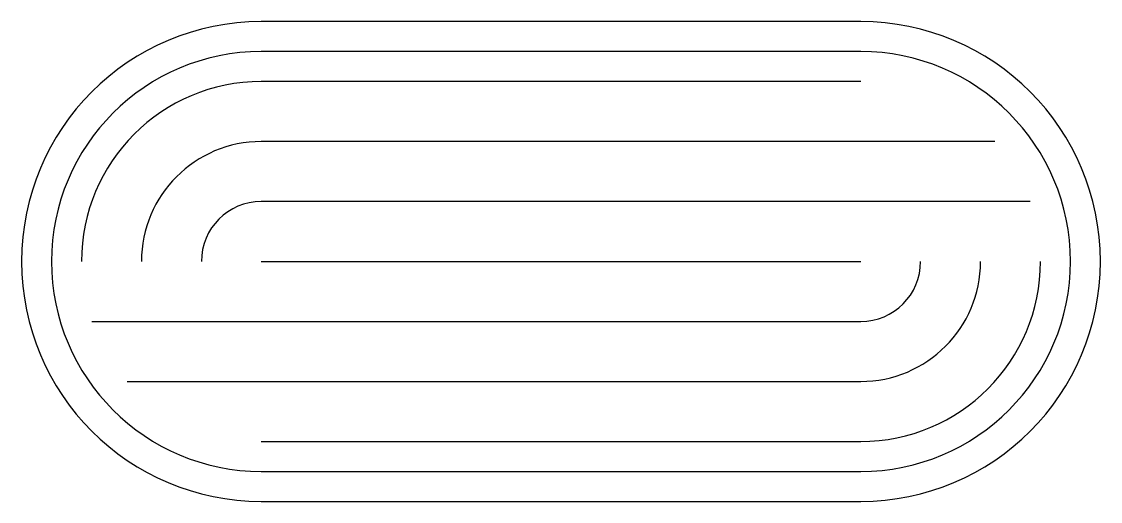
# Model space of a CAD drawing. Header units: millimetres. Extents: x -90 to 90, y -40 to 40.
import ezdxf

# ---------------------------------------------------------------- set-up
doc = ezdxf.new("R2010")
doc.units = ezdxf.units.MM
doc.layers.get('0').update_dxf_attribs({"linetype": 'CONTINUOUS'})

msp = doc.modelspace()

# ---------------------------------------------------------------- linework, layer by layer
for p, q in [((50, 40), (-50, 40)), ((50, 30), (-50, 30)), ((72.36, 20), (-50, 20)), ((78.28, 10), (-50, 10)), ((-50, 0), (50, 0)), ((-78.28, -10), (50, -10)), ((-72.36, -20), (50, -20)), ((-50, -30), (50, -30)), ((-50, -40), (50, -40))]:
    msp.add_line(p, q)
msp.add_lwpolyline([(50, 35), (-50, 35, 1), (-50, -35), (50, -35, 1)], format="xyb", close=True)
for centre, radius, start, end in [((-50, 0), 40, 90, 270), ((50, 0), 40, -90, 90), ((-50, 0), 30, 90, 180), ((-50, 0), 20, 90, 180), ((-50, 0), 10, 90, 180), ((50, 0), 10, -90, 0), ((50, 0), 20, -90, 0), ((50, 0), 30, -90, 0)]:
    msp.add_arc(centre, radius, start, end)

doc.saveas('drawing.dxf')
